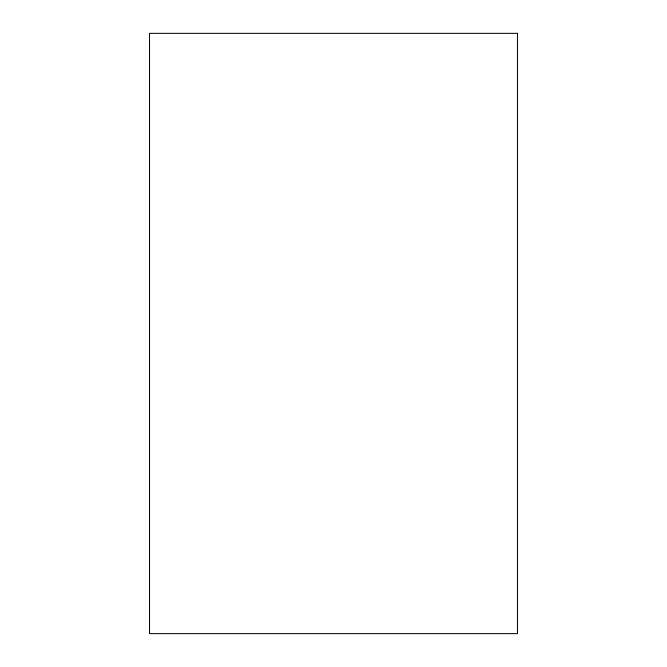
<?xml version="1.0" encoding="UTF-8"?>
<svg xmlns="http://www.w3.org/2000/svg" width="667" height="667" viewBox="0 0 667 667"><rect width="100%" height="100%" fill="white"/><g stroke="black" fill="none" stroke-linecap="round" stroke-linejoin="round"><path stroke-width="1" d="M517.467 33.35L149.533 33.35L149.533 633.65L517.467 633.65L517.467 33.35"/></g></svg>
